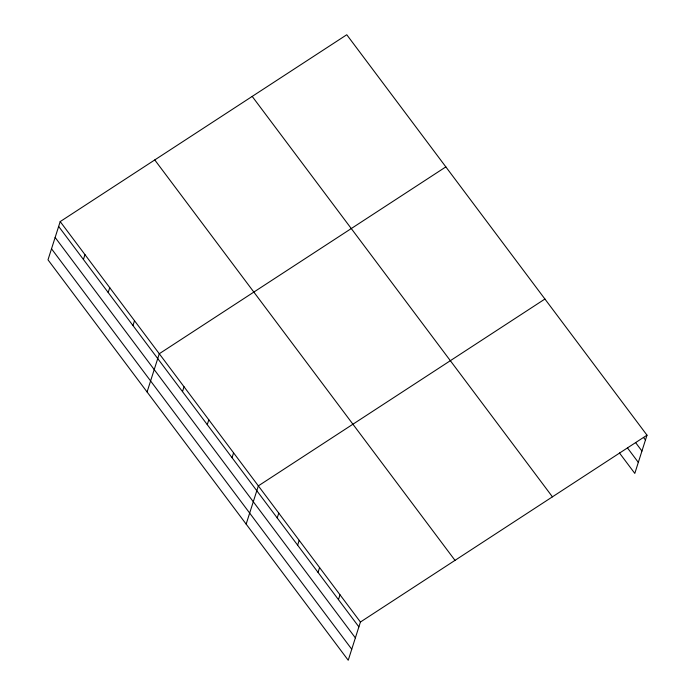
<?xml version="1.0" encoding="UTF-8"?>
<svg xmlns="http://www.w3.org/2000/svg" width="695" height="695" viewBox="0 0 695 695"><rect width="100%" height="100%" fill="white"/><g stroke="black" fill="none" stroke-linecap="round" stroke-linejoin="round"><path stroke-width="1.04" d="M60.196 221.592L47.998 259.826L348.23 660.25L360.427 622.025L647.002 435.174L346.77 34.75L60.196 221.592L360.427 622.025M83.426 259.47L84.972 254.631M108.194 292.508L109.74 287.669M132.962 325.547L134.509 320.699M147.079 391.963L159.277 353.738L445.843 166.896M182.498 391.615L184.045 386.776M207.266 424.654L208.813 419.806M232.034 457.684L233.581 452.845M246.152 524.108L258.349 485.875L544.923 299.032M277.218 517.949L278.764 513.11M297.634 545.175L299.18 540.336M318.049 572.411L319.596 567.563M338.465 599.637L340.011 594.798M647.002 435.174L634.804 473.408L619.488 452.984M643.544 437.468L645.455 440.022M635.56 442.533L641.937 451.038M627.472 447.919L638.314 462.384M252.198 96.405L552.429 496.838M154.768 159.937L454.999 560.361M58.658 226.44L358.881 626.864M55.14 237.455L355.371 637.88M51.517 248.801L351.748 649.234"/></g></svg>
